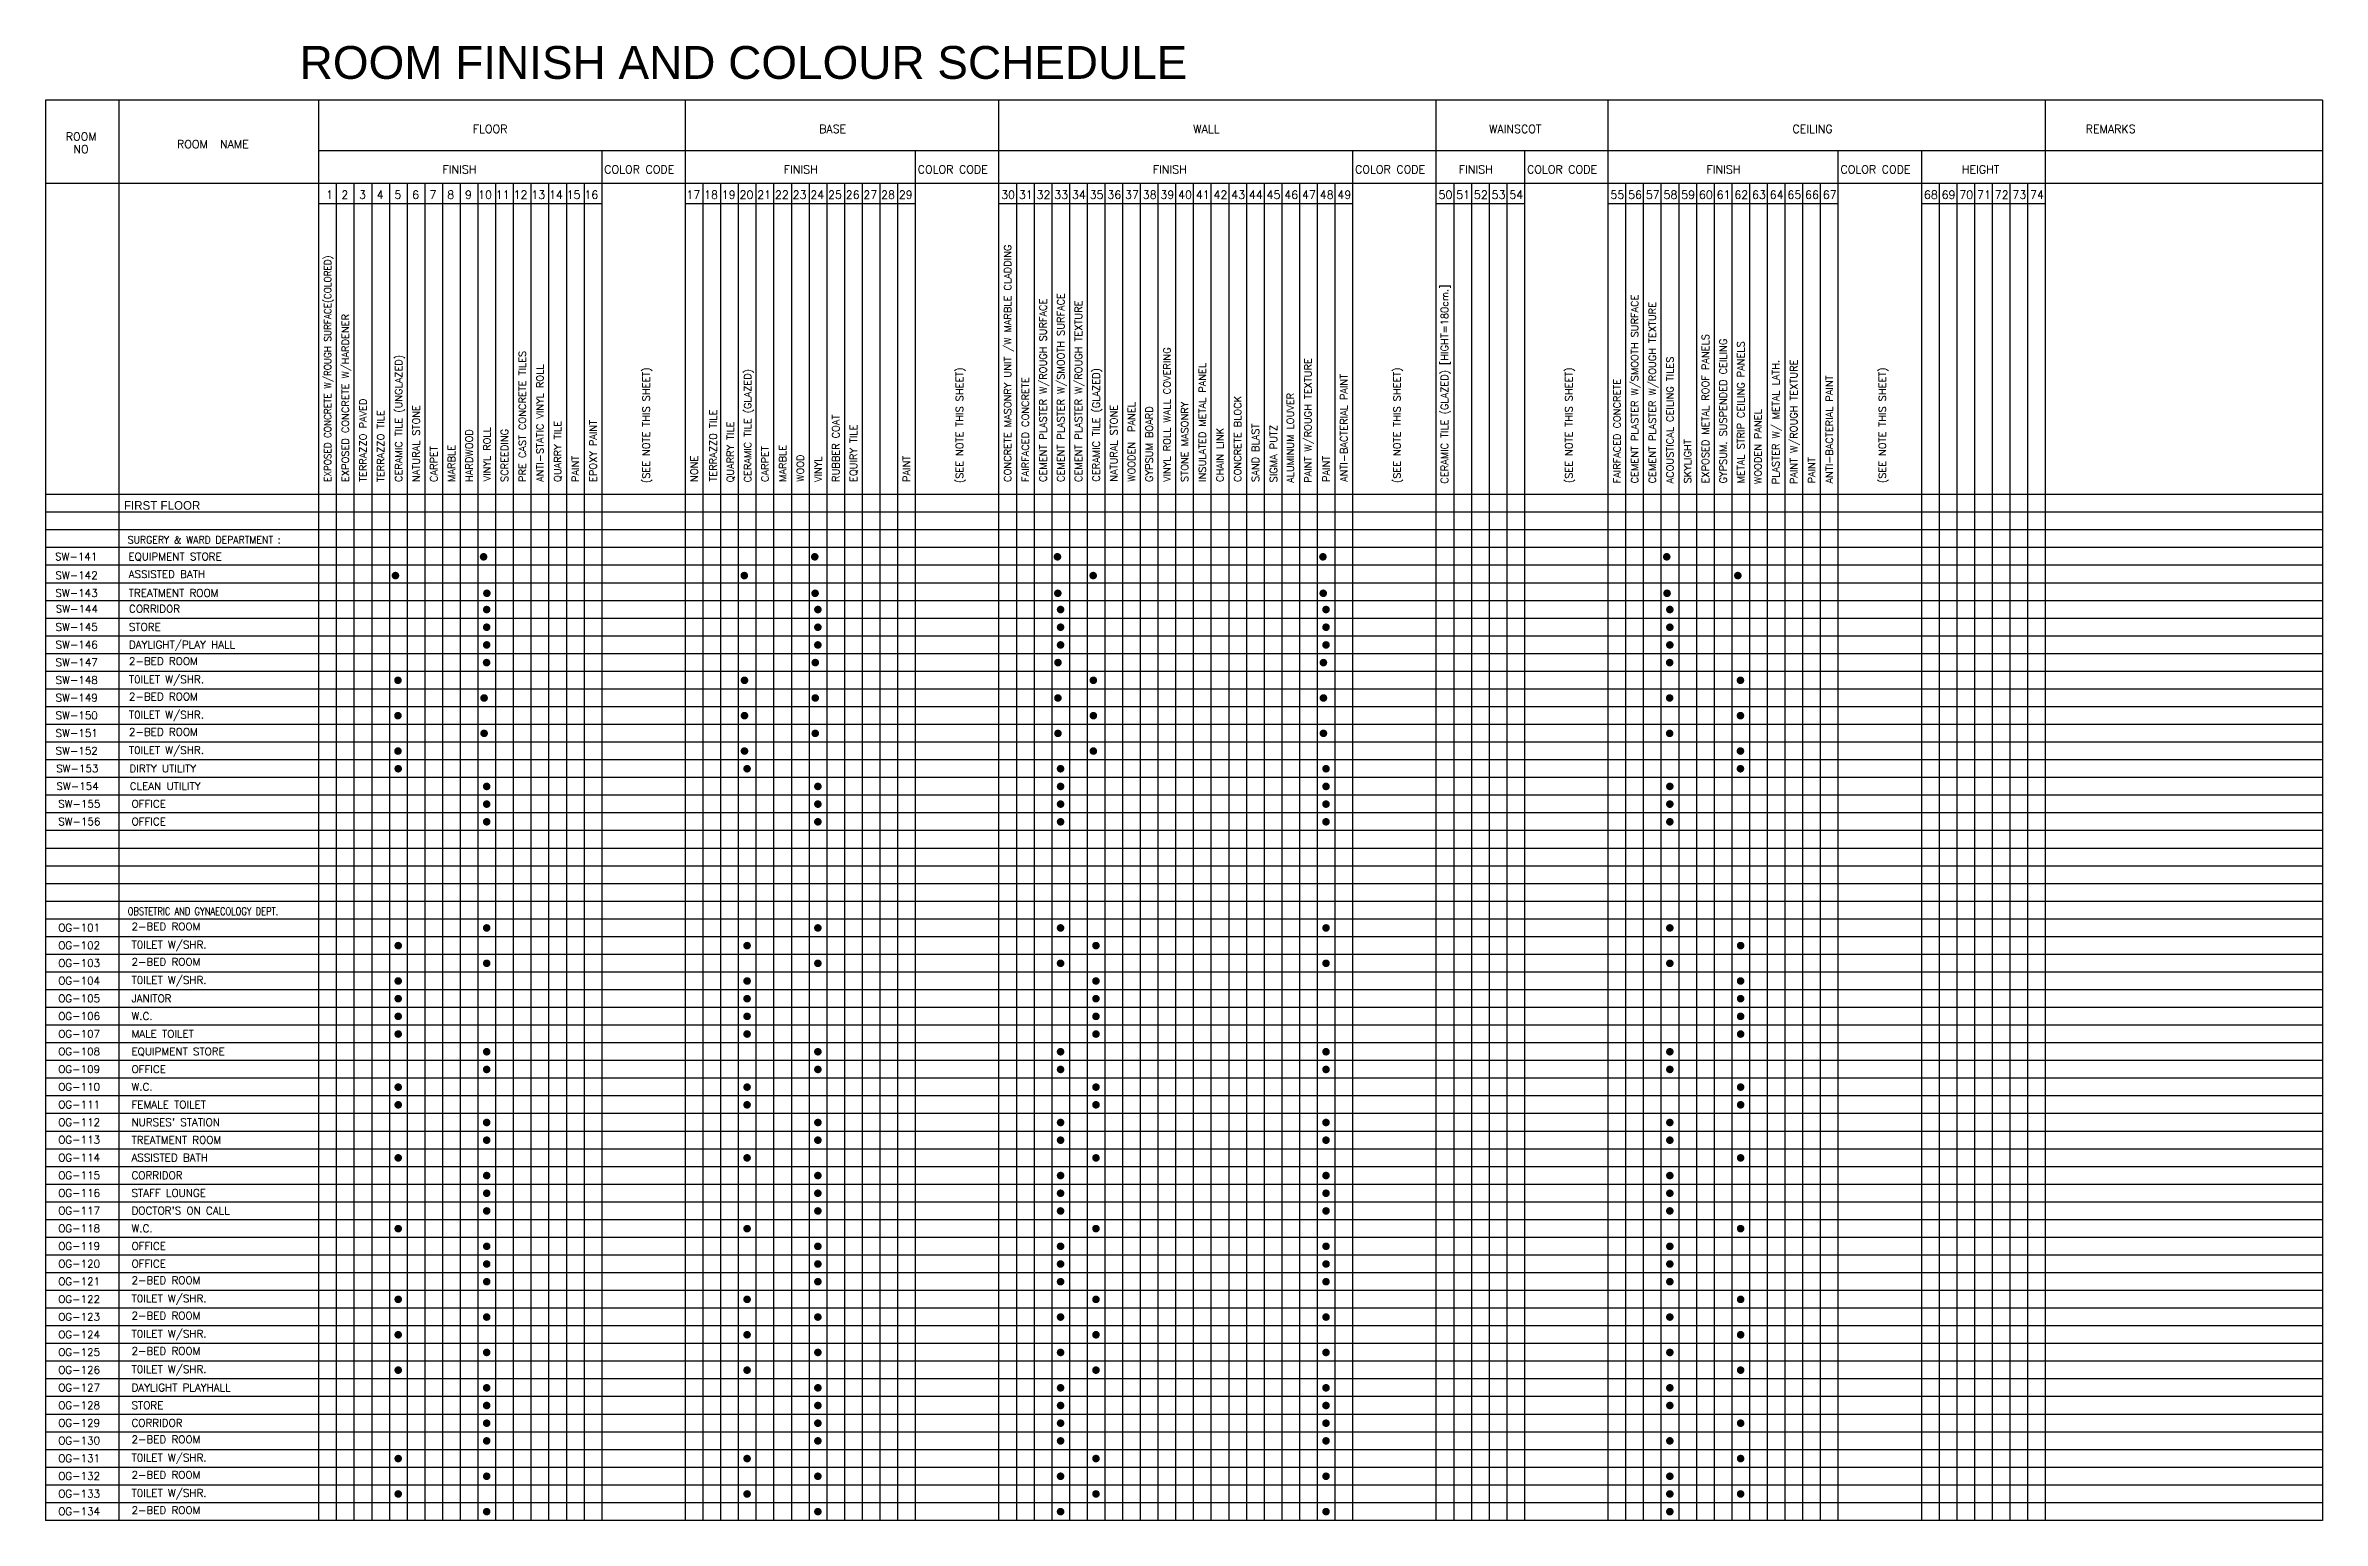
# Model space of a CAD drawing. Extents: x 631116 to 721181, y -316047 to -257676.
import ezdxf

# ---------------------------------------------------------------- set-up
doc = ezdxf.new("R2010")
doc.units = 0
doc.layers.get('0').update_dxf_attribs({"linetype": 'CONTINUOUS'})
for name, color, linetype in [('LIFTS', 4, 'CONTINUOUS'), ('LINE', 5, 'CONTINUOUS'), ('RAKA', 2, 'CONTINUOUS'), ('TEXT', 2, 'CONTINUOUS')]:
    doc.layers.add(name, color=color, linetype=linetype)
doc.styles.add('EBORD2', font='romand.shx')
doc.styles.add('ROMANC', font='romanc', dxfattribs={"height": 0.1})
doc.styles.add('ROMANS', font='ROMANS.shx', dxfattribs={"height": 200})
doc.styles.add('STYLE1', font='')
doc.styles.add('STYLE2', font='swissek.ttf')
doc.styles.get('STYLE1').set_extended_font_data('Andalus')

# ---------------------------------------------------------------- blocks, each defined once
blk = doc.blocks.new('DOT1')
at = {"color": 2, "const_width": 150}
blk.add_lwpolyline([(-425, -350, 1), (-275, -350, 1)], format="xyb", close=True, dxfattribs=at)

msp = doc.modelspace()

# ---------------------------------------------------------------- linework, layer by layer
at = {"layer": 'LINE', "color": 2}
for p, q in [((721181, -259839), (631116, -259839)), ((721181, -259839), (631116, -259839)), ((631116, -259839), (631116, -316047)), ((634016, -259839), (634016, -275447)), ((641916, -259839), (641916, -275447)), ((656416, -259839), (656416, -275447)), ((668816, -259839), (668816, -275447)), ((686116, -259839), (686116, -275447)), ((692916, -259839), (692916, -275447)), ((710216, -259839), (710216, -275447)), ((721181, -259839), (721181, -275447)), ((721181, -261839), (641916, -261839)), ((653116, -261839), (653116, -275447)), ((665516, -261839), (665516, -275447)), ((682816, -261839), (682816, -275447)), ((689616, -261839), (689616, -275447)), ((702016, -261839), (702016, -275447)), ((705316, -261839), (705316, -316047)), ((721181, -263139), (631116, -263139)), ((653116, -263939), (641916, -263939)), ((665516, -263939), (656416, -263939)), ((682816, -263939), (668816, -263939)), ((689616, -263939), (686116, -263939)), ((702016, -263939), (692916, -263939)), ((710216, -263939), (705316, -263939)), ((721181, -275447), (631116, -275447)), ((634016, -275447), (634016, -316047)), ((641916, -275447), (641916, -316047)), ((653116, -275447), (653116, -316047)), ((656416, -275447), (656416, -316047)), ((665516, -275447), (665516, -316047)), ((668816, -275447), (668816, -316047)), ((682816, -275447), (682816, -316047)), ((686116, -275447), (686116, -316047)), ((689616, -275447), (689616, -316047)), ((692916, -275447), (692916, -316047)), ((702016, -275447), (702016, -316047)), ((721181, -275447), (721181, -316047)), ((721181, -316047), (631116, -316047)), ((721181, -316047), (631116, -316047))]:
    msp.add_line(p, q, dxfattribs=at)
at = {"layer": 'LINE'}
for p, q in [((642616, -263139), (642616, -275447)), ((643316, -263139), (643316, -275447)), ((644016, -263139), (644016, -275447)), ((644716, -263139), (644716, -275447)), ((645416, -263139), (645416, -275447)), ((646116, -263139), (646116, -275447)), ((646816, -263139), (646816, -275447)), ((647516, -263139), (647516, -275447)), ((648216, -263139), (648216, -275447)), ((648916, -263139), (648916, -275447)), ((649616, -263139), (649616, -275447)), ((650316, -263139), (650316, -275447)), ((651016, -263139), (651016, -275447)), ((651716, -263139), (651716, -275447)), ((652416, -263139), (652416, -275447)), ((657116, -263139), (657116, -275447)), ((657816, -263139), (657816, -275447)), ((658516, -263139), (658516, -275447)), ((659216, -263139), (659216, -275447)), ((659916, -263139), (659916, -275447)), ((660616, -263139), (660616, -275447)), ((661316, -263139), (661316, -275447)), ((662016, -263139), (662016, -275447)), ((662716, -263139), (662716, -275447)), ((663416, -263139), (663416, -275447)), ((664116, -263139), (664116, -275447)), ((664816, -263139), (664816, -275447)), ((669516, -263139), (669516, -275447)), ((670216, -263139), (670216, -275447)), ((670916, -263139), (670916, -275447)), ((671616, -263139), (671616, -275447)), ((672316, -263139), (672316, -275447)), ((673016, -263139), (673016, -275447)), ((673716, -263139), (673716, -275447)), ((674416, -263139), (674416, -275447)), ((675116, -263139), (675116, -275447)), ((675816, -263139), (675816, -275447)), ((676516, -263139), (676516, -275447)), ((677216, -263139), (677216, -275447)), ((677916, -263139), (677916, -275447)), ((678616, -263139), (678616, -275447)), ((679316, -263139), (679316, -275447)), ((680016, -263139), (680016, -275447)), ((680716, -263139), (680716, -275447)), ((681416, -263139), (681416, -275447)), ((682116, -263139), (682116, -275447)), ((686816, -263139), (686816, -275447)), ((687516, -263139), (687516, -275447)), ((688216, -263139), (688216, -275447)), ((688916, -263139), (688916, -275447)), ((693616, -263139), (693616, -275447)), ((694316, -263139), (694316, -275447)), ((695016, -263139), (695016, -275447)), ((695716, -263139), (695716, -275447)), ((696416, -263139), (696416, -275447)), ((697116, -263139), (697116, -275447)), ((697816, -263139), (697816, -275447)), ((698516, -263139), (698516, -275447)), ((699216, -263139), (699216, -275447)), ((699916, -263139), (699916, -275447)), ((700616, -263139), (700616, -275447)), ((701316, -263139), (701316, -275447)), ((706016, -263139), (706016, -316047)), ((706716, -263139), (706716, -316047)), ((707416, -263139), (707416, -316047)), ((708116, -263139), (708116, -316047)), ((708816, -263139), (708816, -275447)), ((709516, -263139), (709516, -275447)), ((642616, -275447), (642616, -316047)), ((643316, -275447), (643316, -316047)), ((644016, -275447), (644016, -316047)), ((644716, -275447), (644716, -316047)), ((645416, -275447), (645416, -316047)), ((646116, -275447), (646116, -316047)), ((646816, -275447), (646816, -316047)), ((647516, -275447), (647516, -316047)), ((648216, -275447), (648216, -316047)), ((648916, -275447), (648916, -316047)), ((649616, -275447), (649616, -316047)), ((650316, -275447), (650316, -316047)), ((651016, -275447), (651016, -316047)), ((651716, -275447), (651716, -316047)), ((652416, -275447), (652416, -316047)), ((657116, -275447), (657116, -316047)), ((657816, -275447), (657816, -316047)), ((658516, -275447), (658516, -316047)), ((659216, -275447), (659216, -316047)), ((659916, -275447), (659916, -316047)), ((660616, -275447), (660616, -316047)), ((661316, -275447), (661316, -316047)), ((662016, -275447), (662016, -316047)), ((662716, -275447), (662716, -316047)), ((663416, -275447), (663416, -316047)), ((664116, -275447), (664116, -316047)), ((664816, -275447), (664816, -316047)), ((669516, -275447), (669516, -316047)), ((670216, -275447), (670216, -316047)), ((670916, -275447), (670916, -316047)), ((671616, -275447), (671616, -316047)), ((672316, -275447), (672316, -316047)), ((673016, -275447), (673016, -316047)), ((673716, -275447), (673716, -316047)), ((674416, -275447), (674416, -316047)), ((675116, -275447), (675116, -316047)), ((675816, -275447), (675816, -316047)), ((676516, -275447), (676516, -316047)), ((677216, -275447), (677216, -316047)), ((677916, -275447), (677916, -316047)), ((678616, -275447), (678616, -316047)), ((679316, -275447), (679316, -316047)), ((680016, -275447), (680016, -316047)), ((680716, -275447), (680716, -316047)), ((681416, -275447), (681416, -316047)), ((682116, -275447), (682116, -316047)), ((686816, -275447), (686816, -316047)), ((687516, -275447), (687516, -316047)), ((688216, -275447), (688216, -316047)), ((688916, -275447), (688916, -316047)), ((693616, -275447), (693616, -316047)), ((694316, -275447), (694316, -316047)), ((695016, -275447), (695016, -316047)), ((695716, -275447), (695716, -316047)), ((696416, -275447), (696416, -316047)), ((697116, -275447), (697116, -316047)), ((697816, -275447), (697816, -316047)), ((698516, -275447), (698516, -316047)), ((699216, -275447), (699216, -316047)), ((699916, -275447), (699916, -316047)), ((700616, -275447), (700616, -316047)), ((701316, -275447), (701316, -316047)), ((708816, -275447), (708816, -316047)), ((709516, -275447), (709516, -316047)), ((710216, -275447), (710216, -316047)), ((721181, -276147), (631116, -276147)), ((721181, -276847), (631116, -276847)), ((721181, -277547), (631116, -277547)), ((721181, -278247), (631116, -278247)), ((721181, -278247), (631116, -278247)), ((721181, -278947), (631116, -278947)), ((721181, -279647), (631116, -279647)), ((721181, -280347), (631116, -280347)), ((721181, -281047), (631116, -281047)), ((721181, -281747), (631116, -281747)), ((721181, -282447), (631116, -282447)), ((721181, -283147), (631116, -283147)), ((721181, -283847), (631116, -283847)), ((721181, -284547), (631116, -284547)), ((721181, -285247), (631116, -285247)), ((721181, -285947), (631116, -285947)), ((721181, -286647), (631116, -286647)), ((721181, -287347), (631116, -287347)), ((721181, -288047), (631116, -288047)), ((721181, -288747), (631116, -288747)), ((721181, -289447), (631116, -289447)), ((721181, -290147), (631116, -290147)), ((721181, -290847), (631116, -290847)), ((721181, -291547), (631116, -291547)), ((721181, -292247), (631116, -292247)), ((721181, -292947), (631116, -292947)), ((721181, -293647), (631116, -293647)), ((721181, -294347), (631116, -294347)), ((721181, -295047), (631116, -295047)), ((721181, -295747), (631116, -295747)), ((721181, -296447), (631116, -296447)), ((721181, -297147), (631116, -297147)), ((721181, -297847), (631116, -297847)), ((721181, -298547), (631116, -298547)), ((721181, -299247), (631116, -299247)), ((721181, -299947), (631116, -299947)), ((721181, -300647), (631116, -300647)), ((721181, -301347), (631116, -301347)), ((721181, -302047), (631116, -302047)), ((721181, -302747), (631116, -302747)), ((721181, -303447), (631116, -303447)), ((721181, -304147), (631116, -304147)), ((721181, -304847), (631116, -304847)), ((721181, -305547), (631116, -305547)), ((721181, -306247), (631116, -306247)), ((721181, -306947), (631116, -306947)), ((721181, -307647), (631116, -307647)), ((721181, -308347), (631116, -308347)), ((721181, -309047), (631116, -309047)), ((721181, -309047), (631116, -309047)), ((721181, -309747), (631116, -309747)), ((721181, -309747), (631116, -309747)), ((721181, -310447), (631116, -310447)), ((721181, -310447), (631116, -310447)), ((721181, -311147), (631116, -311147)), ((721181, -311147), (631116, -311147)), ((721181, -311847), (631116, -311847)), ((721181, -311847), (631116, -311847)), ((721181, -312547), (631116, -312547)), ((721181, -312547), (631116, -312547)), ((721181, -313247), (631116, -313247)), ((721181, -313247), (631116, -313247)), ((721181, -313947), (631116, -313947)), ((721181, -313947), (631116, -313947)), ((721181, -314647), (631116, -314647)), ((721181, -314647), (631116, -314647)), ((721181, -315347), (631116, -315347)), ((721181, -315347), (631116, -315347)), ((721181, -315347), (631116, -315347)), ((721181, -315347), (631116, -315347))]:
    msp.add_line(p, q, dxfattribs=at)

# ---------------------------------------------------------------- block references
at = {"layer": 'LIFTS'}
for p in [(648793, -277560), (661893, -277560), (671493, -277560), (681993, -277560), (695593, -277560), (645306, -278303), (659106, -278303), (672906, -278303), (698406, -278303), (648916, -279647), (648923, -279003), (661906, -279003), (662016, -279647), (671506, -279003), (671616, -279647), (682006, -279003), (682116, -279647), (695606, -279003), (695716, -279647), (648916, -280347), (662016, -280347), (671616, -280347), (682116, -280347), (695716, -280347), (648916, -281047), (662016, -281047), (671616, -281047), (682116, -281047), (695716, -281047), (645406, -282447), (648912, -281747), (659113, -282447), (661913, -281747), (671513, -281747), (672913, -282447), (682013, -281747), (695709, -281747), (698509, -282447), (648813, -283147), (661913, -283147), (671513, -283147), (682013, -283147), (695709, -283147), (645406, -283847), (659113, -283847), (672913, -283847), (698509, -283847), (645406, -285247), (648813, -284547), (659113, -285247), (661913, -284547), (671513, -284547), (672913, -285247), (682013, -284547), (695709, -284547), (698509, -285247), (645416, -285947), (659216, -285947), (671616, -285947), (682116, -285947), (698509, -285947), (648916, -286647), (662016, -286647), (671616, -286647), (682116, -286647), (695716, -286647), (648916, -287347), (662016, -287347), (671616, -287347), (682116, -287347), (695716, -287347), (648916, -288047), (662016, -288047), (671616, -288047), (682116, -288047), (695716, -288047), (648916, -292247), (662016, -292247), (671616, -292247), (682116, -292247), (695716, -292247), (645416, -292947), (659216, -292947), (673016, -292947), (698516, -292947), (648916, -293647), (662016, -293647), (671616, -293647), (682116, -293647), (695716, -293647), (645416, -294347), (645416, -295047), (659216, -294347), (659216, -295047), (673016, -294347), (673016, -295047), (698516, -294347), (698516, -295047), (645416, -295747), (659216, -295747), (673016, -295747), (698516, -295747), (645416, -296447), (659216, -296447), (673016, -296447), (698516, -296447), (648916, -297147), (648916, -297847), (662016, -297147), (662016, -297847), (671616, -297147), (671616, -297847), (682116, -297147), (682116, -297847), (695716, -297147), (695716, -297847), (645416, -298547), (659216, -298547), (673016, -298547), (698516, -298547), (645416, -299247), (659216, -299247), (673016, -299247), (698516, -299247), (648916, -299947), (662016, -299947), (671616, -299947), (682116, -299947), (695716, -299947), (645416, -301347), (648916, -300647), (659216, -301347), (662016, -300647), (671616, -300647), (673016, -301347), (682116, -300647), (695716, -300647), (698516, -301347), (648916, -302047), (662016, -302047), (671616, -302047), (682116, -302047), (695716, -302047), (648916, -302747), (662016, -302747), (671616, -302747), (682116, -302747), (695716, -302747), (645416, -304147), (648916, -303447), (659216, -304147), (662016, -303447), (671616, -303447), (673016, -304147), (682116, -303447), (695716, -303447), (698516, -304147), (648916, -304847), (662016, -304847), (671616, -304847), (682116, -304847), (695716, -304847), (648916, -305547), (662016, -305547), (671616, -305547), (682116, -305547), (695716, -305547), (648916, -306247), (662016, -306247), (671616, -306247), (682116, -306247), (695716, -306247), (645416, -306947), (648916, -307647), (659216, -306947), (662016, -307647), (671616, -307647), (673016, -306947), (682116, -307647), (695716, -307647), (698516, -306947), (645416, -308347), (659216, -308347), (673016, -308347), (698516, -308347), (648916, -309047), (662016, -309047), (671616, -309047), (682116, -309047), (695716, -309047), (645416, -309747), (648916, -310447), (659216, -309747), (662016, -310447), (671616, -310447), (673016, -309747), (682116, -310447), (695716, -310447), (698516, -309747), (648916, -311147), (662016, -311147), (671616, -311147), (682116, -311147), (695716, -311147), (648916, -311847), (662016, -311847), (671616, -311847), (682116, -311847), (698516, -311847), (648916, -312547), (662016, -312547), (671616, -312547), (682116, -312547), (695716, -312547), (645416, -313247), (648916, -313947), (659216, -313247), (662016, -313947), (671616, -313947), (673016, -313247), (682116, -313947), (695716, -313947), (698516, -313247), (645416, -314647), (659216, -314647), (673016, -314647), (695716, -314647), (698516, -314647), (648916, -315347), (662016, -315347), (671616, -315347), (682116, -315347), (695716, -315347), (695716, -315347)]:
    msp.add_blockref('DOT1', p, dxfattribs=at)

# ---------------------------------------------------------------- texts
at = {"color": 1, "style": 'STYLE2'}
msp.add_text('ROOM FINISH AND COLOUR SCHEDULE', height=1300, dxfattribs=at).set_placement((641169, -258995))
at = {"layer": 'LINE', "color": 2}
for s, height, style, p in [('FINISH', 320, 'ROMANS', (674916, -262739)), ('1', 320, 'ROMANS', (642216, -263739)), ('2', 320, 'ROMANS', (642816, -263739)), ('3', 320, 'ROMANS', (643516, -263739)), ('4', 320, 'ROMANS', (644216, -263739)), ('5', 320, 'ROMANS', (644916, -263739)), ('6', 320, 'ROMANS', (645616, -263739)), ('7', 320, 'ROMANS', (646306, -263739)), ('8', 320, 'ROMANS', (647006, -263739)), ('9', 320, 'ROMANS', (647706, -263739)), ('10', 320, 'ROMANS', (648228, -263739)), ('11', 320, 'ROMANS', (648928, -263739)), ('12', 320, 'ROMANS', (649628, -263739)), ('13', 320, 'ROMANS', (650328, -263739)), ('14', 320, 'ROMANS', (651028, -263739)), ('15', 320, 'ROMANS', (651728, -263739)), ('16', 320, 'ROMANS', (652428, -263739)), ('17', 320, 'ROMANS', (656467, -263739)), ('18', 320, 'ROMANS', (657167, -263739)), ('19', 320, 'ROMANS', (657867, -263739)), ('20', 320, 'ROMANS', (658567, -263739)), ('21', 320, 'ROMANS', (659267, -263739)), ('22', 320, 'ROMANS', (659967, -263739)), ('23', 320, 'ROMANS', (660667, -263739)), ('24', 320, 'ROMANS', (661367, -263739)), ('25', 320, 'ROMANS', (662067, -263739)), ('26', 320, 'ROMANS', (662767, -263739)), ('27', 320, 'ROMANS', (663467, -263739)), ('28', 320, 'ROMANS', (664167, -263739)), ('29', 320, 'ROMANS', (664867, -263739)), ('30', 320, 'ROMANS', (668916, -263739)), ('31', 320, 'ROMANS', (669616, -263739)), ('32', 320, 'ROMANS', (670316, -263739)), ('33', 320, 'ROMANS', (671016, -263739)), ('34', 320, 'ROMANS', (671716, -263739)), ('35', 320, 'ROMANS', (672416, -263739)), ('36', 320, 'ROMANS', (673116, -263739)), ('37', 320, 'ROMANS', (673816, -263739)), ('38', 320, 'ROMANS', (674516, -263739)), ('39', 320, 'ROMANS', (675216, -263739)), ('40', 320, 'ROMANS', (675916, -263739)), ('41', 320, 'ROMANS', (676616, -263739)), ('42', 320, 'ROMANS', (677316, -263739)), ('43', 320, 'ROMANS', (678016, -263739)), ('44 ', 320, 'ROMANS', (678716, -263739)), ('45', 320, 'ROMANS', (679416, -263739)), ('46', 320, 'ROMANS', (680116, -263739)), ('47', 320, 'ROMANS', (680816, -263739)), ('48', 320, 'ROMANS', (681516, -263739)), ('49', 320, 'ROMANS', (682216, -263739)), ('50', 320, 'ROMANS', (686216, -263739)), ('51', 320, 'ROMANS', (686916, -263739)), ('52', 320, 'ROMANS', (687616, -263739)), ('53', 320, 'ROMANS', (688316, -263739)), ('54', 320, 'ROMANS', (689016, -263739)), ('55', 320, 'ROMANS', (693016, -263739)), ('56', 320, 'ROMANS', (693716, -263739)), ('57', 320, 'ROMANS', (694416, -263739)), ('58', 320, 'ROMANS', (695116, -263739)), ('59', 320, 'ROMANS', (695816, -263739)), ('60', 320, 'ROMANS', (696516, -263739)), ('61', 320, 'ROMANS', (697216, -263739)), ('62', 320, 'ROMANS', (697916, -263739)), ('63', 320, 'ROMANS', (698616, -263739)), ('64 ', 320, 'ROMANS', (699316, -263739)), ('65', 320, 'ROMANS', (700016, -263739)), ('66', 320, 'ROMANS', (700716, -263739)), ('67', 320, 'ROMANS', (701416, -263739)), ('68', 320, 'ROMANS', (705416, -263739)), ('69', 320, 'ROMANS', (706116, -263739)), ('70', 320, 'ROMANS', (706816, -263739)), ('71', 320, 'ROMANS', (707516, -263739)), ('72', 320, 'ROMANS', (708216, -263739)), ('73', 320, 'ROMANS', (708916, -263739)), ('74', 320, 'ROMANS', (709616, -263739)), ('SW-141', 300, 'EBORD2', (631493, -278050)), ('EQUIPMENT STORE', 300, 'EBORD2', (634393, -278050)), ('SW-142', 300, 'EBORD2', (631506, -278793)), ('SW-143', 300, 'EBORD2', (631506, -279493)), ('ASSISTED BATH', 300, 'EBORD2', (634406, -278746)), ('TREATMENT ROOM', 300, 'EBORD2', (634406, -279493)), ('SW-144', 300, 'EBORD2', (631518, -280118)), ('CORRIDOR', 300, 'EBORD2', (634418, -280116)), ('SW-145', 300, 'EBORD2', (631512, -280837)), ('STORE', 300, 'EBORD2', (634412, -280837)), ('SW-146', 300, 'EBORD2', (631512, -281537)), ('2-BED ROOM', 300, 'EBORD2', (634413, -282190)), ('DAYLIGHT/PLAY HALL', 300, 'EBORD2', (634412, -281537)), ('SW-147', 300, 'EBORD2', (631513, -282237)), ('SW-148', 300, 'EBORD2', (631513, -282937)), ('T0ILET W/SHR.', 300, 'EBORD2', (634413, -282911)), ('SW-149', 300, 'EBORD2', (631513, -283637)), ('2-BED ROOM', 300, 'EBORD2', (634413, -283590)), ('SW-150', 300, 'EBORD2', (631513, -284337)), ('T0ILET W/SHR.', 300, 'EBORD2', (634413, -284311)), ('SW-151', 300, 'EBORD2', (631513, -285037)), ('SW-152', 300, 'EBORD2', (631513, -285737)), ('T0ILET W/SHR.', 300, 'EBORD2', (634413, -285711)), ('2-BED ROOM', 300, 'EBORD2', (634413, -284990)), ('SW-153', 300, 'EBORD2', (631535, -286437)), ('DIRTY UTILITY', 300, 'EBORD2', (634435, -286437)), ('SW-154', 300, 'EBORD2', (631547, -287138)), ('CLEAN UTILITY', 300, 'EBORD2', (634447, -287137)), ('SW-155', 300, 'EBORD2', (631616, -287837)), ('OFFICE', 300, 'EBORD2', (634516, -287837)), ('SW-156', 300, 'EBORD2', (631616, -288537)), ('OFFICE', 300, 'EBORD2', (634516, -288537)), ('OG-101', 300, 'EBORD2', (631616, -292737)), ('2-BED ROOM', 300, 'EBORD2', (634516, -292690)), ('OG-102', 300, 'EBORD2', (631616, -293437)), ('T0ILET W/SHR.', 300, 'EBORD2', (634516, -293411)), ('OG-103', 300, 'EBORD2', (631616, -294137)), ('T0ILET W/SHR.', 300, 'EBORD2', (634516, -294811)), ('2-BED ROOM', 300, 'EBORD2', (634516, -294090)), ('OG-104', 300, 'EBORD2', (631616, -294837)), ('OG-105', 300, 'EBORD2', (631616, -295537)), ('JANITOR', 300, 'EBORD2', (634516, -295537)), ('OG-106', 300, 'EBORD2', (631616, -296237)), ('W.C.', 300, 'EBORD2', (634516, -296237)), ('OG-107', 300, 'EBORD2', (631616, -296937)), ('MALE TOILET', 300, 'EBORD2', (634516, -296937)), ('OG-108', 300, 'EBORD2', (631616, -297637)), ('OG-109', 300, 'EBORD2', (631616, -298337)), ('OFFICE', 300, 'EBORD2', (634516, -298337)), ('EQUIPMENT STORE', 300, 'EBORD2', (634516, -297637)), ('OG-110', 300, 'EBORD2', (631616, -299037)), ('W.C.', 300, 'EBORD2', (634516, -299037)), ('OG-111', 300, 'EBORD2', (631616, -299737)), ('FEMALE TOILET', 300, 'EBORD2', (634516, -299737)), ('OG-112', 300, 'EBORD2', (631616, -300437)), ("NURSES' STATION", 300, 'EBORD2', (634516, -300437)), ('OG-113', 300, 'EBORD2', (631616, -301131)), ('OG-114', 300, 'EBORD2', (631616, -301837)), ('TREATMENT ROOM', 300, 'EBORD2', (634516, -301137)), ('ASSISTED BATH', 300, 'EBORD2', (634516, -301837)), ('OG-115', 300, 'EBORD2', (631616, -302537)), ('CORRIDOR', 300, 'EBORD2', (634516, -302537)), ('OG-116', 300, 'EBORD2', (631616, -303237)), ('STAFF LOUNGE', 300, 'EBORD2', (634516, -303237)), ('OG-117', 300, 'EBORD2', (631616, -303937)), ('OG-118', 300, 'EBORD2', (631616, -304637)), ('W.C.', 300, 'EBORD2', (634516, -304637)), ("DOCTOR'S ON CALL", 300, 'EBORD2', (634516, -303937)), ('OG-119', 300, 'EBORD2', (631616, -305337)), ('OFFICE', 300, 'EBORD2', (634516, -305337)), ('OG-120', 300, 'EBORD2', (631616, -306037)), ('OFFICE', 300, 'EBORD2', (634516, -306037)), ('OG-121', 300, 'EBORD2', (631616, -306737)), ('T0ILET W/SHR.', 300, 'EBORD2', (634516, -307411)), ('2-BED ROOM', 300, 'EBORD2', (634516, -306690)), ('OG-122', 300, 'EBORD2', (631616, -307437)), ('OG-123', 300, 'EBORD2', (631616, -308137)), ('2-BED ROOM', 300, 'EBORD2', (634516, -308090)), ('OG-124', 300, 'EBORD2', (631616, -308837)), ('T0ILET W/SHR.', 300, 'EBORD2', (634516, -308811)), ('OG-125', 300, 'EBORD2', (631616, -309537)), ('2-BED ROOM', 300, 'EBORD2', (634516, -309490)), ('OG-126', 300, 'EBORD2', (631616, -310237)), ('OG-127', 300, 'EBORD2', (631616, -310937)), ('T0ILET W/SHR.', 300, 'EBORD2', (634516, -310211)), ('DAYLIGHT PLAYHALL', 300, 'EBORD2', (634516, -310937)), ('OG-128', 300, 'EBORD2', (631616, -311637)), ('STORE', 300, 'EBORD2', (634516, -311637)), ('OG-129', 300, 'EBORD2', (631616, -312337)), ('CORRIDOR', 300, 'EBORD2', (634516, -312337)), ('OG-130', 300, 'EBORD2', (631616, -313037)), ('T0ILET W/SHR.', 300, 'EBORD2', (634516, -313711)), ('2-BED ROOM', 300, 'EBORD2', (634516, -312990)), ('OG-131', 300, 'EBORD2', (631616, -313737)), ('OG-132', 300, 'EBORD2', (631616, -314437)), ('2-BED ROOM', 300, 'EBORD2', (634516, -314390)), ('OG-133', 300, 'EBORD2', (631616, -315137)), ('T0ILET W/SHR.', 300, 'EBORD2', (634516, -315111)), ('OG-134', 300, 'EBORD2', (631616, -315837)), ('2-BED ROOM', 300, 'EBORD2', (634516, -315790))]:
    msp.add_text(s, height=height, dxfattribs=dict(at, style=style)).set_placement(p)
at = {"layer": 'LINE', "color": 2, "style": 'EBORD2'}
for s, p in [('CONCRETE MASONRY UNIT /W MARBLE CLADDING', (669316, -274947)), ('CEMENT PLASTER W/SMOOTH SURFACE', (671416, -274947)), ('CERAMIC TILE (GLAZED) [HIGHT=180cm.]', (686597, -275013)), ('CEMENT PLASTER W/SMOOTH SURFACE', (694116, -275007)), ('EXPOSED CONCRETE W/HARDENER', (643116, -274947)), ('CEMENT PLASTER W/ROUGH SURFACE', (670716, -274947)), ('CEMENT PLASTER W/ROUGH TEXTURE', (672116, -274947)), ('CEMENT PLASTER W/ROUGH TEXTURE', (694816, -275007)), ('EXPOSED METAL ROOF PANELS', (696916, -275007)), ('GYPSUM. SUSPENDED CEILING', (697616, -275007)), ('CERAMIC TILE (UNGLAZED)', (645228, -274948)), ('PRE CAST CONCRETE TILES', (650116, -274947)), ('ANTI-STATIC VINYL ROLL', (650816, -274947)), ('VINYL ROLL WALL COVERING', (675616, -274947)), ('INSULATED METAL PANEL', (677016, -274947)), ('PAINT W/ROUGH TEXTURE', (681194, -274981)), ('ACOUSTICAL CEILING TILES', (695516, -275007)), ('METAL STRIP CEILING PANELS', (698316, -275007)), ('PLASTER W/ METAL LATH.', (699697, -275038)), ('PAINT W/ROUGH TEXTURE', (700409, -275035)), ('(SEE NOTE THIS SHEET)', (655014, -274996)), ('CERAMIC TILE (GLAZED)', (659033, -274970)), ('(SEE NOTE THIS SHEET)', (667414, -274996)), ('FAIRFACED CONCRETE', (670016, -274947)), ('CERAMIC TILE (GLAZED)', (672815, -274937)), ('ANTI-BACTERIAL PAINT', (682616, -274947)), ('(SEE NOTE THIS SHEET)', (684714, -274996)), ('(SEE NOTE THIS SHEET)', (691514, -274996)), ('FAIRFACED CONCRETE', (693416, -275007)), ('ANTI-BACTERIAL PAINT', (701816, -275007)), ('(SEE NOTE THIS SHEET)', (703914, -274996)), ('TERRAZZO PAVED', (643816, -274947)), ('NATURAL STONE', (645916, -274947)), ('NATURAL STONE', (673515, -274937)), ('WOODEN  PANEL', (674216, -274947)), ('GYPSUM BOARD', (674916, -274947)), ('STONE MASONRY', (676316, -274947)), ('CONCRETE BLOCK', (678416, -274947)), ('ALUMINUM LOUVER', (680495, -274986)), ('TERRAZZO TILE', (644514, -274953)), ('HARDWOOD', (648016, -274947)), ('VINYL ROLL', (648720, -274926)), ('SCREEDING', (649416, -274947)), ('QUARRY TILE', (651516, -274947)), ('EPOXY PAINT', (652916, -274947)), ('TERRAZZO TILE', (657664, -274932)), ('QUARRY TILE', (658348, -274970)), ('RUBBER COAT', (662516, -274947)), ('EQUIRY TILE', (663216, -274947)), ('CHAIN LINK', (677716, -274947)), ('SAND BLAST', (679116, -274947)), ('SIGMA PUTZ', (679833, -274964)), ('WOODEN PANEL', (698994, -275035)), ('CARPET', (646616, -274947)), ('MARBLE', (647316, -274947)), ('CARPET', (659716, -274947)), ('MARBLE', (660416, -274947)), ('SKYLIGHT', (696216, -275007)), ('PAINT', (652216, -274947)), ('NONE', (656916, -274947)), ('WOOD', (661116, -274947)), ('VINYL', (661823, -274951)), ('PAINT', (665316, -274947)), ('PAINT', (681916, -274947)), ('PAINT', (701116, -275007))]:
    msp.add_text(s, height=285, rotation=90, dxfattribs=at).set_placement(p)
at = {"layer": 'LINE', "color": 2, "style": 'EBORD2', "width": 0.9}
msp.add_text('EXPOSED CONCRETE W/ROUGH SURFACE(COLORED)', height=285, rotation=90, dxfattribs=at).set_placement((642416, -274947))
at = {"layer": 'LINE', "color": 2, "style": 'ROMANC'}
for s, width, p in [('SURGERY & WARD DEPARTMENT :', 0.9, (634366, -277387)), ('OBSTETRIC AND GYNAECOLOGY DEPT.', 0.8, (634366, -292087))]:
    msp.add_text(s, height=300, dxfattribs=dict(at, width=width)).set_placement(p)
at = {"layer": 'RAKA', "style": 'ROMANS'}
for s, p in [('ROOM', (631916, -261439)), ('FLOOR', (648016, -261139)), ('BASE', (661716, -261139)), ('WALL', (676516, -261139)), ('WAINSCOT', (688216, -261139)), ('CEILING', (700216, -261139)), ('REMARKS', (711816, -261139)), ('NO', (632216, -261939)), ('ROOM', (636316, -261739)), ('NAME', (638016, -261739)), ('FINISH', (646816, -262739)), ('COLOR CODE', (653216, -262739)), ('FINISH', (660316, -262739)), ('COLOR CODE', (665616, -262739)), ('COLOR CODE', (682916, -262739)), ('FINISH', (687016, -262739)), ('COLOR CODE', (689716, -262739)), ('FINISH', (696816, -262739)), ('COLOR CODE', (702116, -262739)), ('HEIGHT', (706916, -262739))]:
    msp.add_text(s, height=320, dxfattribs=at).set_placement(p)
at = {"layer": 'TEXT', "style": 'STYLE1'}
msp.add_text('FIRST FLOOR ', height=342, dxfattribs=at).set_placement((634216, -276047))

doc.saveas('drawing.dxf')
